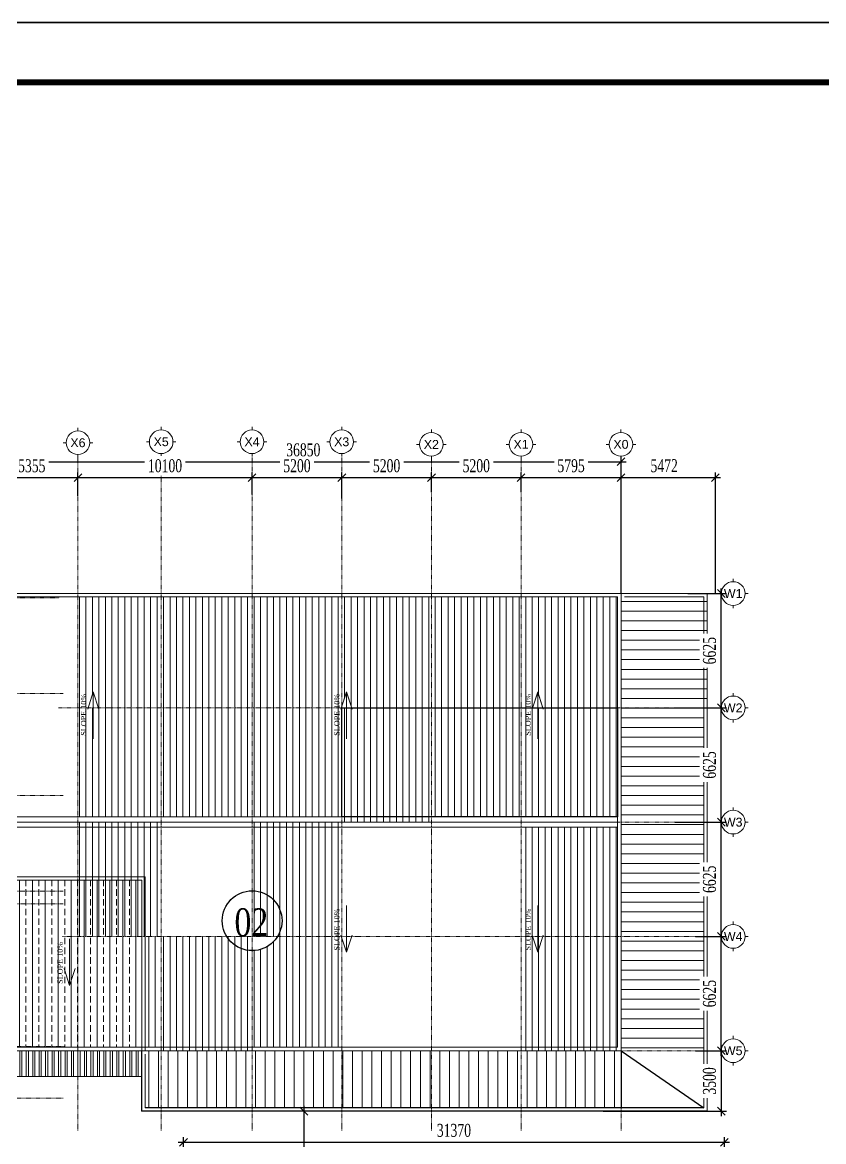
# Model space of a CAD drawing. Header units: inches. Extents: x 340055 to 349452, y -34649 to -30845.
# Drawn here: x 343804.8 to 343959.7, y -31978.7 to -31762.4 of the extents above; entities that cross this region are included whole.
import ezdxf
from ezdxf.enums import TextEntityAlignment as Align

# ---------------------------------------------------------------- set-up
doc = ezdxf.new("R2010")
doc.units = ezdxf.units.IN
doc.header["$MEASUREMENT"] = 0
doc.linetypes.add('XRF-A-GRID LINE$0$CENTER', pattern=[50.8, 31.75, -6.35, 6.35, -6.35])
doc.linetypes.add('XRF-A-RF PLAN$0$ACAD_ISO02W100', pattern=[15, 12, -3])
for name, color, linetype in [('3', 3, 'Continuous'), ('CAUTAO', 7, 'Continuous'), ('NET IN', 3, 'Continuous'), ('XRF-A-RF PLAN$0$TITLE-TEXT', 130, 'Continuous'), ('XRF-A-RF PLAN$0$TL-Roof', 60, 'Continuous')]:
    doc.layers.add(name, color=color, linetype=linetype)
for name, color, linetype, lineweight in [('TL-TIILE BLOCK A2$0$TL-TITLE BLOCK 1', 7, 'Continuous', 50), ('XRF-A-GRID LINE$0$text', 2, 'Continuous', 20), ('XRF-A-GRID LINE$0$TL-AXIS', 252, 'Continuous', 15), ('XRF-A-GRID LINE$0$TL-DIM', 4, 'Continuous', 15), ('XRF-A-GRID LINE$0$ZONES', 7, 'Continuous', 9), ('XRF-A-RF PLAN$0$TL- Brick wall', 132, 'Continuous', 15), ('XRF-A-RF PLAN$0$TL-layout', 140, 'Continuous', 15), ('XRF-A-RF PLAN$0$TL-WWT', 142, 'Continuous', 15)]:
    doc.layers.add(name, color=color, linetype=linetype, lineweight=lineweight)
doc.styles.add('ST1', font='times.ttf', dxfattribs={"width": 0.7})
doc.styles.add('vntimeh.shx', font='vntimeh.shx', dxfattribs={"width": 0.8, "bigfont": 'bigfont.shx'})
doc.styles.add('XRF-A-GRID LINE$0$ARIALH', font='')
doc.styles.add('XRF-A-RF PLAN$0$VNH', font='', dxfattribs={"height": 150})
doc.styles.get('XRF-A-GRID LINE$0$ARIALH').set_extended_font_data('.VnArialH')
doc.styles.get('XRF-A-RF PLAN$0$VNH').set_extended_font_data('.VnAvantH')
doc.dimstyles.new('300', dxfattribs={"dimtxt": 2.5, "dimasz": 1.5, "dimexe": 1, "dimexo": 0, "dimgap": 1, "dimtad": 1, "dimtoh": 1, "dimdec": 0, "dimlfac": 300, "dimzin": 0, "dimdsep": 46, "dimtxsty": 'ST1', "dimblk": 'OBLIQUE', "dimcen": 1, "dimdle": 1, "dimclrd": 8, "dimclre": 8, "dimclrt": 3, "dimadec": 0, "dimazin": 0, "dimtfac": 1, "dimtdec": 0, "dimtix": 1, "dimtofl": 0, "dimtmove": 1, "dimatfit": 3, "dimfxl": 0, "dimtolj": 1, "dimtzin": 0, "dimlwd": -1, "dimlwe": -1, "dimarcsym": 0})
pattern_1 = [(180, (12719.2337, 3803.1944), (-3e-16, -1.875), [])]
pattern_2 = [(90, (6532.0921, 3803.1944), (-1.25, 2e-16), [])]

# ---------------------------------------------------------------- blocks, each defined once
blk = doc.blocks.new('XRF-A-GRID LINE$0$truc')
at = {"layer": 'XRF-A-GRID LINE$0$text', "color": 8}
for p, q in [((0, 4), (0, 5)), ((-4, 0), (-5, 0)), ((4, 0), (5, 0)), ((0, -4), (0, -5))]:
    blk.add_line(p, q, dxfattribs=at)
blk.add_circle((0, 0), 4, dxfattribs=at)
at = {"layer": 'XRF-A-GRID LINE$0$text', "color": 8, "style": 'XRF-A-GRID LINE$0$ARIALH'}
blk.add_attdef('TENTRUCDINHVI', text='', height=3, dxfattribs=at).set_placement((0, 0), align=Align.MIDDLE)
blk = doc.blocks.new('XRF-A-GRID LINE')
at = {"layer": 'XRF-A-GRID LINE$0$TL-AXIS', "linetype": 'XRF-A-GRID LINE$0$CENTER', "lineweight": 0, "ltscale": 0.01}
for p, q in [((-2907000, -1265461), (-2907000, -1304492)), ((-2902170, -1265461), (-2902170, -1304492)), ((-2896900, -1304492), (-2896900, -1265461)), ((-2891700, -1304492), (-2891700, -1265461)), ((-2886500, -1304492), (-2886500, -1265461)), ((-2881300, -1304492), (-2881300, -1265461)), ((-2875505, -1304492), (-2875505, -1265461)), ((-2908125, -1273346), (-2870082, -1273346)), ((-2983971, -1273596), (-2908067, -1273596)), ((-2983971, -1279146), (-2907862, -1279146)), ((-2908125, -1279971), (-2870082, -1279971)), ((-2983971, -1285046), (-2907862, -1285046)), ((-2908125, -1286596), (-2870082, -1286596)), ((-2983971, -1290596), (-2907862, -1290596)), ((-2984252, -1291336), (-2907851, -1291336)), ((-2907905, -1293221), (-2870082, -1293221)), ((-2984143, -1299596), (-2907802, -1299596)), ((-2907810, -1299846), (-2869857, -1299846)), ((-2984143, -1302596), (-2907848, -1302596))]:
    blk.add_line(p, q, dxfattribs=at)
ref = blk.add_blockref('XRF-A-GRID LINE$0$truc', (-2907000, -1264604), dxfattribs=dict(at, xscale=171.4285714291036, yscale=171.4285714291036, zscale=171.4285714291036, rotation=179.9999999999922))
ref.add_attrib('TENTRUCDINHVI', 'x6', dxfattribs={"layer": 'XRF-A-GRID LINE$0$ZONES', "height": 514.3, "style": 'XRF-A-GRID LINE$0$ARIALH'}).set_placement((-2907000, -1264604), align=Align.MIDDLE)
ref = blk.add_blockref('XRF-A-GRID LINE$0$truc', (-2902175, -1264549), dxfattribs=dict(at, xscale=171.4285714291036, yscale=171.4285714291036, zscale=171.4285714291036, rotation=179.9999999999922))
ref.add_attrib('TENTRUCDINHVI', 'X5', dxfattribs={"layer": 'XRF-A-GRID LINE$0$ZONES', "height": 514.3, "style": 'XRF-A-GRID LINE$0$ARIALH'}).set_placement((-2902175, -1264549), align=Align.MIDDLE)
ref = blk.add_blockref('XRF-A-GRID LINE$0$truc', (-2896905, -1264549), dxfattribs=dict(at, xscale=171.4285714291036, yscale=171.4285714291036, zscale=171.4285714291036, rotation=179.9999999999922))
ref.add_attrib('TENTRUCDINHVI', 'X4', dxfattribs={"layer": 'XRF-A-GRID LINE$0$ZONES', "height": 514.3, "style": 'XRF-A-GRID LINE$0$ARIALH'}).set_placement((-2896905, -1264549), align=Align.MIDDLE)
ref = blk.add_blockref('XRF-A-GRID LINE$0$truc', (-2891705, -1264549), dxfattribs=dict(at, xscale=171.4285714291036, yscale=171.4285714291036, zscale=171.4285714291036, rotation=179.9999999999922))
ref.add_attrib('TENTRUCDINHVI', 'X3', dxfattribs={"layer": 'XRF-A-GRID LINE$0$ZONES', "height": 514.3, "style": 'XRF-A-GRID LINE$0$ARIALH'}).set_placement((-2891705, -1264549), align=Align.MIDDLE)
ref = blk.add_blockref('XRF-A-GRID LINE$0$truc', (-2886505, -1264699), dxfattribs=dict(at, xscale=171.4285714291036, yscale=171.4285714291036, zscale=171.4285714291036, rotation=179.9999999999922))
ref.add_attrib('TENTRUCDINHVI', 'X2', dxfattribs={"layer": 'XRF-A-GRID LINE$0$ZONES', "height": 514.3, "style": 'XRF-A-GRID LINE$0$ARIALH'}).set_placement((-2886505, -1264699), align=Align.MIDDLE)
ref = blk.add_blockref('XRF-A-GRID LINE$0$truc', (-2881305, -1264699), dxfattribs=dict(at, xscale=171.4285714291036, yscale=171.4285714291036, zscale=171.4285714291036, rotation=179.9999999999922))
ref.add_attrib('TENTRUCDINHVI', 'X1', dxfattribs={"layer": 'XRF-A-GRID LINE$0$ZONES', "height": 514.3, "style": 'XRF-A-GRID LINE$0$ARIALH'}).set_placement((-2881305, -1264699), align=Align.MIDDLE)
ref = blk.add_blockref('XRF-A-GRID LINE$0$truc', (-2875510, -1264699), dxfattribs=dict(at, xscale=171.4285714291036, yscale=171.4285714291036, zscale=171.4285714291036, rotation=179.9999999999922))
ref.add_attrib('TENTRUCDINHVI', 'X0', dxfattribs={"layer": 'XRF-A-GRID LINE$0$ZONES', "height": 514.3, "style": 'XRF-A-GRID LINE$0$ARIALH'}).set_placement((-2875510, -1264699), align=Align.MIDDLE)
ref = blk.add_blockref('XRF-A-GRID LINE$0$truc', (-2869000, -1279971), dxfattribs=dict(at, xscale=171.4285714291036, yscale=171.4285714291036, zscale=171.4285714291036, rotation=179.9999999999922))
ref.add_attrib('TENTRUCDINHVI', 'W2', dxfattribs={"layer": 'XRF-A-GRID LINE$0$ZONES', "height": 514.3, "style": 'XRF-A-GRID LINE$0$ARIALH'}).set_placement((-2869000, -1279971), align=Align.MIDDLE)
ref = blk.add_blockref('XRF-A-GRID LINE$0$truc', (-2869000, -1286596), dxfattribs=dict(at, xscale=171.4285714291036, yscale=171.4285714291036, zscale=171.4285714291036, rotation=179.9999999999922))
ref.add_attrib('TENTRUCDINHVI', 'W3', dxfattribs={"layer": 'XRF-A-GRID LINE$0$ZONES', "height": 514.3, "style": 'XRF-A-GRID LINE$0$ARIALH'}).set_placement((-2869000, -1286596), align=Align.MIDDLE)
ref = blk.add_blockref('XRF-A-GRID LINE$0$truc', (-2869000, -1293221), dxfattribs=dict(at, xscale=171.4285714291036, yscale=171.4285714291036, zscale=171.4285714291036, rotation=179.9999999999922))
ref.add_attrib('TENTRUCDINHVI', 'W4', dxfattribs={"layer": 'XRF-A-GRID LINE$0$ZONES', "height": 514.3, "style": 'XRF-A-GRID LINE$0$ARIALH'}).set_placement((-2869000, -1293221), align=Align.MIDDLE)
ref = blk.add_blockref('XRF-A-GRID LINE$0$truc', (-2869000, -1299846), dxfattribs=dict(at, xscale=171.4285714291036, yscale=171.4285714291036, zscale=171.4285714291036, rotation=179.9999999999922))
ref.add_attrib('TENTRUCDINHVI', 'W5', dxfattribs={"layer": 'XRF-A-GRID LINE$0$ZONES', "height": 514.3, "style": 'XRF-A-GRID LINE$0$ARIALH'}).set_placement((-2869000, -1299846), align=Align.MIDDLE)
at = {"layer": 'XRF-A-GRID LINE$0$TL-DIM', "lineweight": 0, "ltscale": 1e-09}
ref = blk.add_blockref('XRF-A-GRID LINE$0$truc', (-2869000, -1273346), dxfattribs=dict(at, xscale=171.4285714291036, yscale=171.4285714291036, zscale=171.4285714291036, rotation=179.9999999999922))
ref.add_attrib('TENTRUCDINHVI', 'W1', dxfattribs={"layer": 'XRF-A-GRID LINE$0$ZONES', "height": 514.3, "style": 'XRF-A-GRID LINE$0$ARIALH'}).set_placement((-2869000, -1273346), align=Align.MIDDLE)
blk = doc.blocks.new('_Oblique')
at = {"color": 0, "linetype": 'ByBlock', "lineweight": -2}
blk.add_line((-0.5, -0.5), (0.5, 0.5), dxfattribs=at)
blk = doc.blocks.new('*D462')
at = {"color": 8, "linetype": 'Continuous', "transparency": 16777216}
for p, q in [((343934.95, -31939.03), (343940.9, -31939.03)), ((343939.9, -31962.12), (343939.9, -31938.03)), ((343934.95, -31961.12), (343940.9, -31961.12))]:
    blk.add_line(p, q, dxfattribs=at)
at = {"layer": 'Defpoints', "color": 0, "transparency": 16777216}
for p in [(343934.95, -31939.03), (343939.9, -31939.03), (343934.95, -31961.12)]:
    blk.add_point(p, dxfattribs=at)
at = {"color": 8, "transparency": 16777216, "xscale": 1.5, "yscale": 1.5, "zscale": 1.5}
for p, rotation in [((343939.9, -31939.03), 90), ((343939.9, -31961.12), 270)]:
    blk.add_blockref('_Oblique', p, dxfattribs=dict(at, rotation=rotation))
at = {"color": 3, "transparency": 16777216, "insert": (343937.63, -31950.08), "char_height": 2.5, "attachment_point": 5, "rotation": 90, "style": 'ST1', "bg_fill": 3, "box_fill_scale": 1.25, "bg_fill_color": 256, "bg_fill_true_color": 13158600, "bg_fill_transparency": 0}
blk.add_mtext('\\A1;6625', dxfattribs=at)
blk = doc.blocks.new('*D463')
at = {"color": 8, "linetype": 'Continuous', "transparency": 16777216}
for p, q in [((343931, -31916.95), (343940.9, -31916.95)), ((343939.9, -31940.03), (343939.9, -31915.95)), ((343934.95, -31939.03), (343940.9, -31939.03))]:
    blk.add_line(p, q, dxfattribs=at)
at = {"layer": 'Defpoints', "color": 0, "transparency": 16777216}
for p in [(343931, -31916.95), (343939.9, -31916.95), (343934.95, -31939.03)]:
    blk.add_point(p, dxfattribs=at)
at = {"color": 8, "transparency": 16777216, "xscale": 1.5, "yscale": 1.5, "zscale": 1.5}
for p, rotation in [((343939.9, -31916.95), 90), ((343939.9, -31939.03), 270)]:
    blk.add_blockref('_Oblique', p, dxfattribs=dict(at, rotation=rotation))
at = {"color": 3, "transparency": 16777216, "insert": (343937.63, -31927.99), "char_height": 2.5, "attachment_point": 5, "rotation": 90, "style": 'ST1', "bg_fill": 3, "box_fill_scale": 1.25, "bg_fill_color": 256, "bg_fill_true_color": 13158600, "bg_fill_transparency": 0}
blk.add_mtext('\\A1;6625', dxfattribs=at)
blk = doc.blocks.new('*D464')
at = {"color": 8, "linetype": 'Continuous', "transparency": 16777216}
for p, q in [((343939.9, -31917.95), (343939.9, -31893.87)), ((343931, -31894.87), (343940.9, -31894.87)), ((343931, -31916.95), (343940.9, -31916.95))]:
    blk.add_line(p, q, dxfattribs=at)
at = {"layer": 'Defpoints', "color": 0, "transparency": 16777216}
for p in [(343931, -31894.87), (343939.9, -31894.87), (343931, -31916.95)]:
    blk.add_point(p, dxfattribs=at)
at = {"color": 8, "transparency": 16777216, "xscale": 1.5, "yscale": 1.5, "zscale": 1.5}
for p, rotation in [((343939.9, -31894.87), 90), ((343939.9, -31916.95), 270)]:
    blk.add_blockref('_Oblique', p, dxfattribs=dict(at, rotation=rotation))
at = {"color": 3, "transparency": 16777216, "insert": (343937.63, -31905.91), "char_height": 2.5, "attachment_point": 5, "rotation": 90, "style": 'ST1', "bg_fill": 3, "box_fill_scale": 1.25, "bg_fill_color": 256, "bg_fill_true_color": 13158600, "bg_fill_transparency": 0}
blk.add_mtext('\\A1;6625', dxfattribs=at)
blk = doc.blocks.new('*D465')
at = {"color": 8, "linetype": 'Continuous', "transparency": 16777216}
for p, q in [((343939.9, -31895.87), (343939.9, -31871.78)), ((343933.41, -31872.78), (343940.9, -31872.78)), ((343931, -31894.87), (343940.9, -31894.87))]:
    blk.add_line(p, q, dxfattribs=at)
at = {"layer": 'Defpoints', "color": 0, "transparency": 16777216}
for p in [(343933.41, -31872.78), (343939.9, -31872.78), (343931, -31894.87)]:
    blk.add_point(p, dxfattribs=at)
at = {"color": 8, "transparency": 16777216, "xscale": 1.5, "yscale": 1.5, "zscale": 1.5}
for p, rotation in [((343939.9, -31872.78), 90), ((343939.9, -31894.87), 270)]:
    blk.add_blockref('_Oblique', p, dxfattribs=dict(at, rotation=rotation))
at = {"color": 3, "transparency": 16777216, "insert": (343937.63, -31883.83), "char_height": 2.5, "attachment_point": 5, "rotation": 90, "style": 'ST1', "bg_fill": 3, "box_fill_scale": 1.25, "bg_fill_color": 256, "bg_fill_true_color": 13158600, "bg_fill_transparency": 0}
blk.add_mtext('\\A1;6625', dxfattribs=at)
blk = doc.blocks.new('*D483')
at = {"color": 8, "linetype": 'Continuous', "transparency": 16777216}
for p, q in [((343797.7, -31853.61), (343797.7, -31846.31)), ((343920.53, -31853.61), (343920.53, -31846.31)), ((343796.7, -31847.31), (343921.53, -31847.31))]:
    blk.add_line(p, q, dxfattribs=at)
at = {"layer": 'Defpoints', "color": 0, "transparency": 16777216}
for p in [(343920.53, -31847.31), (343797.7, -31853.61), (343920.53, -31853.61)]:
    blk.add_point(p, dxfattribs=at)
at = {"color": 8, "transparency": 16777216, "xscale": 1.5, "yscale": 1.5, "zscale": 1.5, "rotation": 180}
blk.add_blockref('_Oblique', (343797.7, -31847.31), dxfattribs=at)
at = {"color": 8, "transparency": 16777216, "xscale": 1.5, "yscale": 1.5, "zscale": 1.5}
blk.add_blockref('_Oblique', (343920.53, -31847.31), dxfattribs=at)
at = {"color": 3, "transparency": 16777216, "insert": (343859.11, -31845.04), "char_height": 2.5, "attachment_point": 5, "style": 'ST1', "bg_fill": 3, "box_fill_scale": 1.25, "bg_fill_color": 256, "bg_fill_true_color": 13158600, "bg_fill_transparency": 0}
blk.add_mtext('\\A1;36850', dxfattribs=at)
blk = doc.blocks.new('*D494')
at = {"color": 8, "linetype": 'Continuous', "transparency": 16777216}
for p, q in [((343796.7, -31850.38), (343816.55, -31850.38)), ((343797.7, -31853.15), (343797.7, -31849.38)), ((343815.55, -31853.94), (343815.55, -31849.38))]:
    blk.add_line(p, q, dxfattribs=at)
at = {"layer": 'Defpoints', "color": 0, "transparency": 16777216}
for p in [(343815.55, -31850.38), (343797.7, -31853.15), (343815.55, -31853.94)]:
    blk.add_point(p, dxfattribs=at)
at = {"color": 8, "transparency": 16777216, "xscale": 1.5, "yscale": 1.5, "zscale": 1.5, "rotation": 180}
blk.add_blockref('_Oblique', (343797.7, -31850.38), dxfattribs=at)
at = {"color": 8, "transparency": 16777216, "xscale": 1.5, "yscale": 1.5, "zscale": 1.5}
blk.add_blockref('_Oblique', (343815.55, -31850.38), dxfattribs=at)
at = {"color": 3, "transparency": 16777216, "insert": (343806.62, -31848.11), "char_height": 2.5, "attachment_point": 5, "style": 'ST1', "bg_fill": 3, "box_fill_scale": 1.25, "bg_fill_color": 256, "bg_fill_true_color": 13158600, "bg_fill_transparency": 0}
blk.add_mtext('\\A1;5355', dxfattribs=at)
blk = doc.blocks.new('*D495')
at = {"color": 8, "linetype": 'Continuous', "transparency": 16777216}
for p, q in [((343814.55, -31850.38), (343850.21, -31850.38)), ((343815.55, -31853.94), (343815.55, -31849.38)), ((343849.21, -31853.62), (343849.21, -31849.38))]:
    blk.add_line(p, q, dxfattribs=at)
at = {"layer": 'Defpoints', "color": 0, "transparency": 16777216}
for p in [(343849.21, -31850.38), (343815.55, -31853.94), (343849.21, -31853.62)]:
    blk.add_point(p, dxfattribs=at)
at = {"color": 8, "transparency": 16777216, "xscale": 1.5, "yscale": 1.5, "zscale": 1.5, "rotation": 180}
blk.add_blockref('_Oblique', (343815.55, -31850.38), dxfattribs=at)
at = {"color": 8, "transparency": 16777216, "xscale": 1.5, "yscale": 1.5, "zscale": 1.5}
blk.add_blockref('_Oblique', (343849.21, -31850.38), dxfattribs=at)
at = {"color": 3, "transparency": 16777216, "insert": (343832.38, -31848.11), "char_height": 2.5, "attachment_point": 5, "style": 'ST1', "bg_fill": 3, "box_fill_scale": 1.25, "bg_fill_color": 256, "bg_fill_true_color": 13158600, "bg_fill_transparency": 0}
blk.add_mtext('\\A1;10100', dxfattribs=at)
blk = doc.blocks.new('*D496')
at = {"color": 8, "linetype": 'Continuous', "transparency": 16777216}
for p, q in [((343848.21, -31850.38), (343867.55, -31850.38)), ((343849.21, -31853.62), (343849.21, -31849.38)), ((343866.55, -31854.42), (343866.55, -31849.38))]:
    blk.add_line(p, q, dxfattribs=at)
at = {"layer": 'Defpoints', "color": 0, "transparency": 16777216}
for p in [(343866.55, -31850.38), (343849.21, -31853.62), (343866.55, -31854.42)]:
    blk.add_point(p, dxfattribs=at)
at = {"color": 8, "transparency": 16777216, "xscale": 1.5, "yscale": 1.5, "zscale": 1.5, "rotation": 180}
blk.add_blockref('_Oblique', (343849.21, -31850.38), dxfattribs=at)
at = {"color": 8, "transparency": 16777216, "xscale": 1.5, "yscale": 1.5, "zscale": 1.5}
blk.add_blockref('_Oblique', (343866.55, -31850.38), dxfattribs=at)
at = {"color": 3, "transparency": 16777216, "insert": (343857.88, -31848.11), "char_height": 2.5, "attachment_point": 5, "style": 'ST1', "bg_fill": 3, "box_fill_scale": 1.25, "bg_fill_color": 256, "bg_fill_true_color": 13158600, "bg_fill_transparency": 0}
blk.add_mtext('\\A1;5200', dxfattribs=at)
blk = doc.blocks.new('*D497')
at = {"color": 8, "linetype": 'Continuous', "transparency": 16777216}
for p, q in [((343865.55, -31850.38), (343884.88, -31850.38)), ((343866.55, -31854.42), (343866.55, -31849.38)), ((343883.88, -31853.23), (343883.88, -31849.38))]:
    blk.add_line(p, q, dxfattribs=at)
at = {"layer": 'Defpoints', "color": 0, "transparency": 16777216}
for p in [(343883.88, -31850.38), (343866.55, -31854.42), (343883.88, -31853.23)]:
    blk.add_point(p, dxfattribs=at)
at = {"color": 8, "transparency": 16777216, "xscale": 1.5, "yscale": 1.5, "zscale": 1.5, "rotation": 180}
blk.add_blockref('_Oblique', (343866.55, -31850.38), dxfattribs=at)
at = {"color": 8, "transparency": 16777216, "xscale": 1.5, "yscale": 1.5, "zscale": 1.5}
blk.add_blockref('_Oblique', (343883.88, -31850.38), dxfattribs=at)
at = {"color": 3, "transparency": 16777216, "insert": (343875.21, -31848.11), "char_height": 2.5, "attachment_point": 5, "style": 'ST1', "bg_fill": 3, "box_fill_scale": 1.25, "bg_fill_color": 256, "bg_fill_true_color": 13158600, "bg_fill_transparency": 0}
blk.add_mtext('\\A1;5200', dxfattribs=at)
blk = doc.blocks.new('*D498')
at = {"color": 8, "linetype": 'Continuous', "transparency": 16777216}
for p, q in [((343882.88, -31850.38), (343902.21, -31850.38)), ((343883.88, -31853.23), (343883.88, -31849.38)), ((343901.21, -31853.23), (343901.21, -31849.38))]:
    blk.add_line(p, q, dxfattribs=at)
at = {"layer": 'Defpoints', "color": 0, "transparency": 16777216}
for p in [(343901.21, -31850.38), (343883.88, -31853.23), (343901.21, -31853.23)]:
    blk.add_point(p, dxfattribs=at)
at = {"color": 8, "transparency": 16777216, "xscale": 1.5, "yscale": 1.5, "zscale": 1.5, "rotation": 180}
blk.add_blockref('_Oblique', (343883.88, -31850.38), dxfattribs=at)
at = {"color": 8, "transparency": 16777216, "xscale": 1.5, "yscale": 1.5, "zscale": 1.5}
blk.add_blockref('_Oblique', (343901.21, -31850.38), dxfattribs=at)
at = {"color": 3, "transparency": 16777216, "insert": (343892.55, -31848.11), "char_height": 2.5, "attachment_point": 5, "style": 'ST1', "bg_fill": 3, "box_fill_scale": 1.25, "bg_fill_color": 256, "bg_fill_true_color": 13158600, "bg_fill_transparency": 0}
blk.add_mtext('\\A1;5200', dxfattribs=at)
blk = doc.blocks.new('*D499')
at = {"color": 8, "linetype": 'Continuous', "transparency": 16777216}
for p, q in [((343900.21, -31850.38), (343921.53, -31850.38)), ((343901.21, -31853.23), (343901.21, -31849.38)), ((343920.53, -31852.63), (343920.53, -31849.38))]:
    blk.add_line(p, q, dxfattribs=at)
at = {"layer": 'Defpoints', "color": 0, "transparency": 16777216}
for p in [(343920.53, -31850.38), (343920.53, -31852.63), (343901.21, -31853.23)]:
    blk.add_point(p, dxfattribs=at)
at = {"color": 8, "transparency": 16777216, "xscale": 1.5, "yscale": 1.5, "zscale": 1.5, "rotation": 180}
blk.add_blockref('_Oblique', (343901.21, -31850.38), dxfattribs=at)
at = {"color": 8, "transparency": 16777216, "xscale": 1.5, "yscale": 1.5, "zscale": 1.5}
blk.add_blockref('_Oblique', (343920.53, -31850.38), dxfattribs=at)
at = {"color": 3, "transparency": 16777216, "insert": (343910.87, -31848.1), "char_height": 2.5, "attachment_point": 5, "style": 'ST1', "bg_fill": 3, "box_fill_scale": 1.25, "bg_fill_color": 256, "bg_fill_true_color": 13158600, "bg_fill_transparency": 0}
blk.add_mtext('\\A1;5795', dxfattribs=at)
blk = doc.blocks.new('*D500')
at = {"color": 8, "linetype": 'Continuous', "transparency": 16777216}
for p, q in [((343919.53, -31850.38), (343939.77, -31850.38)), ((343920.53, -31872.78), (343920.53, -31849.38)), ((343938.77, -31872.78), (343938.77, -31849.38))]:
    blk.add_line(p, q, dxfattribs=at)
at = {"layer": 'Defpoints', "color": 0, "transparency": 16777216}
for p in [(343938.77, -31850.38), (343920.53, -31872.78), (343938.77, -31872.78)]:
    blk.add_point(p, dxfattribs=at)
at = {"color": 8, "transparency": 16777216, "xscale": 1.5, "yscale": 1.5, "zscale": 1.5, "rotation": 180}
blk.add_blockref('_Oblique', (343920.53, -31850.38), dxfattribs=at)
at = {"color": 8, "transparency": 16777216, "xscale": 1.5, "yscale": 1.5, "zscale": 1.5}
blk.add_blockref('_Oblique', (343938.77, -31850.38), dxfattribs=at)
at = {"color": 3, "transparency": 16777216, "insert": (343928.86, -31848.1), "char_height": 2.5, "attachment_point": 5, "style": 'ST1', "bg_fill": 3, "box_fill_scale": 1.25, "bg_fill_color": 256, "bg_fill_true_color": 13158600, "bg_fill_transparency": 0}
blk.add_mtext('\\A1;5472', dxfattribs=at)
blk = doc.blocks.new('*D740')
at = {"color": 8, "linetype": 'Continuous', "transparency": 16777216}
for p, q in [((343939.9, -31960.12), (343939.9, -31973.78)), ((343939.9, -31961.12), (343940.9, -31961.12)), ((343917.06, -31972.78), (343940.9, -31972.78))]:
    blk.add_line(p, q, dxfattribs=at)
at = {"layer": 'Defpoints', "color": 0, "transparency": 16777216}
for p in [(343939.9, -31961.12), (343917.06, -31972.78), (343939.9, -31972.78)]:
    blk.add_point(p, dxfattribs=at)
at = {"color": 8, "transparency": 16777216, "xscale": 1.5, "yscale": 1.5, "zscale": 1.5}
for p, rotation in [((343939.9, -31961.12), 90), ((343939.9, -31972.78), 270)]:
    blk.add_blockref('_Oblique', p, dxfattribs=dict(at, rotation=rotation))
at = {"color": 3, "transparency": 16777216, "insert": (343937.63, -31966.95), "char_height": 2.5, "attachment_point": 5, "rotation": 90, "style": 'ST1', "bg_fill": 3, "box_fill_scale": 1.25, "bg_fill_color": 256, "bg_fill_true_color": 13158600, "bg_fill_transparency": 0}
blk.add_mtext('\\A1;3500', dxfattribs=at)
blk = doc.blocks.new('*D501')
at = {"color": 8, "linetype": 'Continuous', "transparency": 16777216}
for p, q in [((343859.21, -31971.78), (343859.21, -31993.78)), ((343862.35, -31972.78), (343858.21, -31972.78)), ((343861.08, -31992.78), (343858.21, -31992.78))]:
    blk.add_line(p, q, dxfattribs=at)
at = {"layer": 'Defpoints', "color": 0, "transparency": 16777216}
for p in [(343862.35, -31972.78), (343859.21, -31992.78), (343861.08, -31992.78)]:
    blk.add_point(p, dxfattribs=at)
at = {"color": 8, "transparency": 16777216, "xscale": 1.5, "yscale": 1.5, "zscale": 1.5}
for p, rotation in [((343859.21, -31972.78), 90), ((343859.21, -31992.78), 270)]:
    blk.add_blockref('_Oblique', p, dxfattribs=dict(at, rotation=rotation))
at = {"color": 3, "transparency": 16777216, "insert": (343856.94, -31982.78), "char_height": 2.5, "attachment_point": 5, "rotation": 90, "style": 'ST1', "bg_fill": 3, "box_fill_scale": 1.25, "bg_fill_color": 256, "bg_fill_true_color": 13158600, "bg_fill_transparency": 0}
blk.add_mtext('\\A1;6000', dxfattribs=at)
blk = doc.blocks.new('*D524')
at = {"color": 8, "linetype": 'Continuous', "transparency": 16777216}
for p, q in [((343835.95, -31992.78), (343835.95, -31977.79)), ((343940.51, -31992.78), (343940.51, -31977.79)), ((343834.95, -31978.79), (343941.51, -31978.79))]:
    blk.add_line(p, q, dxfattribs=at)
at = {"layer": 'Defpoints', "color": 0, "transparency": 16777216}
for p in [(343940.51, -31978.79), (343835.95, -31992.78), (343940.51, -31992.78)]:
    blk.add_point(p, dxfattribs=at)
at = {"color": 8, "transparency": 16777216, "xscale": 1.5, "yscale": 1.5, "zscale": 1.5, "rotation": 180}
blk.add_blockref('_Oblique', (343835.95, -31978.79), dxfattribs=at)
at = {"color": 8, "transparency": 16777216, "xscale": 1.5, "yscale": 1.5, "zscale": 1.5}
blk.add_blockref('_Oblique', (343940.51, -31978.79), dxfattribs=at)
at = {"color": 3, "transparency": 16777216, "insert": (343888.23, -31976.51), "char_height": 2.5, "attachment_point": 5, "style": 'ST1', "bg_fill": 3, "box_fill_scale": 1.25, "bg_fill_color": 256, "bg_fill_true_color": 13158600, "bg_fill_transparency": 0}
blk.add_mtext('\\A1;31370', dxfattribs=at)
blk = doc.blocks.new('kt kien truc 1')
at = {"layer": 'Defpoints', "color": 8}
blk.add_lwpolyline([(0, 0), (594, 0), (594, 420), (0, 420)], close=True, dxfattribs=at)
at = {"layer": 'TL-TIILE BLOCK A2$0$TL-TITLE BLOCK 1', "const_width": 1}
blk.add_lwpolyline([(20, 10), (579, 10), (584, 15), (584, 405), (579, 410), (20, 410), (15, 405), (15, 15)], close=True, dxfattribs=at)

msp = doc.modelspace()

# ---------------------------------------------------------------- hatches: boundary and pattern name
at = {"lineweight": 0, "ltscale": 1e-09}
h = msp.add_hatch(dxfattribs=at)
h.set_pattern_fill('ANSI31,_O', color=3, scale=15, angle=135)
h.set_pattern_definition(pattern_1)
h.paths.add_polyline_path([(343755.0155, -31844.7722), (343758.82, -31844.7722), (343758.82, -31842.1464), (343755.0155, -31842.1464)])
h.paths.add_polyline_path([(343940.2815, -31970.165), (343940.2815, -31963.7471), (343934.9436, -31963.7471), (343934.9436, -31970.165)], flags=9)
at = {"lineweight": 0, "ltscale": 1e-09, "transparency": 33554687}
h = msp.add_hatch(dxfattribs=at)
h.set_pattern_fill('ANSI31,_O', color=3, scale=15, angle=135)
h.set_pattern_definition(pattern_1)
h.paths.add_polyline_path([(343937.1977, -31872.7838), (343920.5311, -31872.7838), (343920.5311, -31894.8672), (343936.531, -31894.8672), (343937.1977, -31894.8672)])
h = msp.add_hatch(dxfattribs=at)
h.set_pattern_fill('ANSI31,_O', color=3, scale=15, angle=135)
h.set_pattern_definition(pattern_1)
h.paths.add_polyline_path([(343936.531, -31894.8672), (343920.5311, -31894.8672), (343920.5311, -31916.9506), (343936.531, -31916.9506)])
h = msp.add_hatch(dxfattribs=at)
h.set_pattern_fill('ANSI31,_O', color=3, scale=15, angle=135)
h.set_pattern_definition(pattern_1)
h.paths.add_polyline_path([(343936.531, -31916.9506), (343920.5311, -31916.9506), (343920.5311, -31939.0339), (343936.531, -31939.0339)])
h = msp.add_hatch(dxfattribs=at)
h.set_pattern_fill('ANSI31,_O', color=3, scale=15, angle=135)
h.set_pattern_definition(pattern_1)
h.paths.add_polyline_path([(343936.531, -31939.0339), (343920.5311, -31939.0339), (343920.5311, -31961.1164), (343936.512, -31961.1164, 0.01429447), (343936.531, -31960.4497)])
h = msp.add_hatch(dxfattribs=at)
h.set_pattern_fill('ANSI31,_O', color=3, scale=15, angle=45)
h.set_pattern_definition([(90, (12719.2337, 3803.1944), (-1.875, 3e-16), [])])
edge = h.paths.add_edge_path()
edge.add_line((343827.8585, -31961.1164), (343827.8641, -31972.1032))
edge.add_line((343827.8641, -31972.1032), (343917.0613, -31972.1296))
edge.add_arc((343919.6632, -32199.2688), 227.1541, 89.781094, 90.656288, ccw=False)
edge.add_line((343920.531, -31972.1164), (343920.5366, -31961.1164))
edge.add_line((343920.5366, -31961.1164), (343827.8585, -31961.1164))
at = {"layer": 'XRF-A-RF PLAN$0$TL-Roof', "lineweight": 0, "ltscale": 1e-09}
h = msp.add_hatch(dxfattribs=at)
h.set_pattern_fill('ANSI31', color=256, scale=10, angle=45)
h.set_pattern_definition(pattern_2)
h.paths.add_polyline_path([(343755.0152, -31844.7731), (343758.8203, -31844.7731), (343758.8203, -31842.1455), (343755.0152, -31842.1455)])
h.paths.add_polyline_path([(343904.4168, -31891.8056), (343904.4165, -31891.8064), (343904.4168, -31891.8072)], flags=17)
h.paths.add_polyline_path([(343901.7806, -31900.0577), (343901.7806, -31891.888), (343903.3537, -31891.888), (343903.3537, -31900.0577)], flags=9)
h.paths.add_polyline_path([(343901.7806, -31900.056), (343901.7806, -31891.8864), (343903.3537, -31891.8864), (343903.3537, -31900.056)], flags=9)
h = msp.add_hatch(dxfattribs=at)
h.set_pattern_fill('ANSI31', color=256, scale=10, angle=45)
h.set_pattern_definition(pattern_2)
h.paths.add_polyline_path([(343755.0152, -31844.7731), (343758.8203, -31844.7731), (343758.8203, -31842.1455), (343755.0152, -31842.1455)])
h.paths.add_polyline_path([(343867.4624, -31891.8056), (343867.4621, -31891.8064), (343867.4624, -31891.8072)], flags=17)
h.paths.add_polyline_path([(343864.8262, -31900.0577), (343864.8262, -31891.888), (343866.3993, -31891.888), (343866.3993, -31900.0577)], flags=9)
h.paths.add_polyline_path([(343864.8262, -31900.056), (343864.8262, -31891.8864), (343866.3993, -31891.8864), (343866.3993, -31900.056)], flags=9)
h = msp.add_hatch(dxfattribs=at)
h.set_pattern_fill('ANSI31', color=256, scale=10, angle=45)
h.set_pattern_definition(pattern_2)
h.paths.add_polyline_path([(343755.0155, -31844.7722), (343758.82, -31844.7722), (343758.82, -31842.1464), (343755.0155, -31842.1464)])
h.paths.add_polyline_path([(343831.6476, -31873.4498), (343815.5476, -31873.4498), (343815.5476, -31894.8672), (343817.5069, -31894.8672), (343818.4989, -31891.8056), (343819.4909, -31894.8672), (343831.6476, -31894.8672)])
h.paths.add_polyline_path([(343815.5476, -31894.8672), (343815.5476, -31915.9498), (343831.6476, -31915.9498), (343831.6476, -31894.8672)])
h.paths.add_polyline_path([(343831.6476, -31894.8672), (343849.2143, -31894.8672), (343849.2143, -31873.4498), (343831.6476, -31873.4498)])
h.paths.add_polyline_path([(343849.2143, -31894.8672), (343831.6476, -31894.8672), (343831.6476, -31915.9498), (343849.2143, -31915.9498)])
h.paths.add_polyline_path([(343866.5476, -31873.4498), (343849.2143, -31873.4498), (343849.2143, -31894.8672), (343866.4704, -31894.8672), (343866.5476, -31894.6289)])
h.paths.add_polyline_path([(343866.5476, -31894.8672), (343849.2143, -31894.8672), (343849.2143, -31915.9498), (343866.5476, -31915.9498)])
h.paths.add_polyline_path([(343883.881, -31873.4498), (343866.5476, -31873.4498), (343866.5476, -31894.6289), (343867.4624, -31891.8056), (343868.4544, -31894.8672), (343883.881, -31894.8672)])
h.paths.add_polyline_path([(343883.881, -31894.8672), (343866.5476, -31894.8672), (343866.5476, -31916.9506), (343883.881, -31916.9506)])
h.paths.add_polyline_path([(343883.881, -31894.8672), (343901.2143, -31894.8672), (343901.2143, -31873.4498), (343883.881, -31873.4498)])
h.paths.add_polyline_path([(343904.4168, -31891.8056), (343905.4088, -31894.8672), (343919.8644, -31894.8672), (343919.8644, -31873.4498), (343901.2143, -31873.4498), (343901.2143, -31894.8672), (343903.4248, -31894.8672)])
h.paths.add_polyline_path([(343817.742, -31900.1916), (343817.742, -31891.8335), (343815.2637, -31891.8335), (343815.2637, -31900.1916)], flags=9)
h.paths.add_polyline_path([(343866.7055, -31900.1933), (343866.7055, -31891.8351), (343864.2272, -31891.8351), (343864.2272, -31900.1933)], flags=9)
h.paths.add_polyline_path([(343866.7055, -31900.1916), (343866.7055, -31891.8335), (343864.2272, -31891.8335), (343864.2272, -31900.1916)], flags=9)
h.paths.add_polyline_path([(343903.6599, -31900.1933), (343903.6599, -31891.8351), (343901.1816, -31891.8351), (343901.1816, -31900.1933)], flags=9)
h.paths.add_polyline_path([(343903.6599, -31900.1916), (343903.6599, -31891.8335), (343901.1816, -31891.8335), (343901.1816, -31900.1916)], flags=9)
h = msp.add_hatch(dxfattribs=at)
h.set_pattern_fill('ANSI31', color=256, scale=10, angle=45)
h.set_pattern_definition(pattern_2)
h.paths.add_polyline_path([(343866.5476, -31894.8672), (343919.8644, -31894.8672), (343919.8644, -31915.9498), (343866.5476, -31915.9498)])
h = msp.add_hatch(dxfattribs=at)
h.set_pattern_fill('ANSI31', color=256, scale=10, angle=45)
h.set_pattern_definition(pattern_2)
h.paths.add_polyline_path([(343815.5476, -31916.9506), (343815.5476, -31939.0339), (343831.6476, -31939.0339), (343831.6476, -31916.9506)])
h = msp.add_hatch(dxfattribs=at)
h.set_pattern_fill('ANSI31', color=256, scale=10, angle=45)
h.set_pattern_definition(pattern_2)
h.paths.add_polyline_path([(343849.2143, -31939.0339), (343866.5476, -31939.0339), (343866.5476, -31916.9506), (343849.2143, -31916.9506)])
h.paths.add_polyline_path([(343849.2143, -31960.4497), (343866.5476, -31960.4497), (343866.5476, -31939.0339), (343854.1255, -31939.0339, -0.25971547), (343849.2143, -31941.7694)])
h.paths.add_polyline_path([(343849.2143, -31939.0339), (343831.6476, -31939.0339), (343831.6476, -31961.1164), (343849.2143, -31961.1164)])
h.paths.add_polyline_path([(343866.7055, -31942.1085), (343866.7055, -31933.7503), (343864.2272, -31933.7503), (343864.2272, -31942.1085)], flags=9)
h = msp.add_hatch(dxfattribs=at)
h.set_pattern_fill('ANSI31', color=256, scale=10, angle=45)
h.set_pattern_definition(pattern_2)
h.paths.add_polyline_path([(343901.2143, -31939.0339), (343919.8644, -31939.0339), (343919.8644, -31917.9498), (343901.2143, -31917.9498)])
h.paths.add_polyline_path([(343901.2143, -31939.0339), (343901.2143, -31961.1164), (343920.531, -31961.1164), (343920.531, -31939.0339)])
h.paths.add_polyline_path([(343903.6599, -31942.1085), (343903.6599, -31933.7503), (343901.1816, -31933.7503), (343901.1816, -31942.1085)], flags=9)
at = {"layer": 'XRF-A-RF PLAN$0$TL-Roof', "lineweight": 0, "ltscale": 1e-09, "transparency": 33554559}
h = msp.add_hatch(dxfattribs=at)
h.set_pattern_fill('ANSI33,_O', color=5, scale=10, angle=45)
h.set_pattern_definition([(90, (12719.2337, 3803.1944), (-2.5, 4e-16), []), (90, (12720.4837, 3804.4444), (-2.5, 4e-16), [1.25, -0.625])])
h.paths.add_polyline_path([(343827.864, -31928.1509), (343798.2643, -31928.1509), (343798.2643, -31960.3937), (343827.864, -31960.3937)])
at = {"layer": 'XRF-A-RF PLAN$0$TL-Roof', "lineweight": 0, "ltscale": 1e-09}
h = msp.add_hatch(dxfattribs=at)
h.set_pattern_fill('ANSI31', color=256, scale=10, angle=45)
h.set_pattern_definition([(90, (12719.2337, 3803.1944), (-1.25, 2e-16), [])])
h.paths.add_polyline_path([(343831.6476, -31939.0339), (343828.5307, -31939.0339), (343828.5307, -31960.4497), (343831.6476, -31960.4497)])
at = {"layer": 'XRF-A-RF PLAN$0$TL-Roof', "lineweight": 0, "ltscale": 1e-09, "transparency": 33554687}
h = msp.add_hatch(dxfattribs=at)
h.set_pattern_fill('ANSI32', color=256, scale=3.333333, angle=45)
h.set_pattern_definition([(90, (353505.5476, -27628.2967), (-1.25, 0), []), (90, (353505.9643, -27627.88), (-1.25, 0), [])])
h.paths.add_polyline_path([(343765.9977, -31966.1172), (343827.8529, -31966.1164), (343827.8529, -31961.1164), (343804.2419, -31961.1164), (343760.9978, -31961.1173), (343760.9978, -31971.1172), (343608.0978, -31971.1172), (343608.0978, -31976.1172), (343765.9977, -31976.1172)])
h = msp.add_hatch(dxfattribs=at)
h.set_pattern_fill('ANSI32', color=256, scale=3.333333, angle=135)
h.set_pattern_definition([(180, (353505.5476, -27628.2967), (-9e-17, -1.25), []), (180, (353505.1309, -27627.88), (-9e-17, -1.25), [])])
h.paths.add_polyline_path([(343920.531, -31972.1164), (343920.5311, -31961.7831), (343920.531, -31961.7831)])

# ---------------------------------------------------------------- linework, layer by layer
at = {"color": 8}
msp.add_lwpolyline([(343866.5476, -31894.8672), (343919.8644, -31894.8672), (343919.8644, -31915.9498), (343866.5476, -31915.9498)], close=True, dxfattribs=at)
at = {"layer": 'CAUTAO', "color": 1, "true_color": 0xfa051e}
msp.add_circle((343849.2143, -31935.9931), 5.7764, dxfattribs=at)
at = {"layer": 'XRF-A-RF PLAN$0$TITLE-TEXT', "lineweight": 0, "ltscale": 1e-09}
for p, q in [((343798.3647, -31915.9498), (343919.8644, -31915.9498)), ((343798.3647, -31916.9498), (343919.8644, -31916.9498))]:
    msp.add_line(p, q, dxfattribs=at)
at = {"layer": 'XRF-A-RF PLAN$0$TITLE-TEXT'}
for p, q in [((343827.8529, -31961.1164), (343827.8529, -31972.7831)), ((343920.531, -31961.1164), (343920.531, -31972.1164)), ((343936.531, -31972.1164), (343828.5307, -31972.1164)), ((343937.1977, -31972.7831), (343827.8529, -31972.7831))]:
    msp.add_line(p, q, dxfattribs=at)
at = {"layer": 'XRF-A-RF PLAN$0$TITLE-TEXT', "lineweight": 0, "ltscale": 1e-09}
for points in [[(343827.864, -31960.4497), (343919.8644, -31960.4497), (343919.8644, -31873.4498), (343798.3647, -31873.4498)], [(343827.864, -31960.4497), (343919.8644, -31960.4497), (343919.8644, -31917.9498), (343798.3647, -31917.9498), (343798.3647, -31960.4497), (343798.9976, -31960.4497)]]:
    msp.add_lwpolyline(points, dxfattribs=at)
at = {"layer": 'XRF-A-RF PLAN$0$TL- Brick wall', "lineweight": 0, "ltscale": 1e-09}
msp.add_lwpolyline([(343797.6981, -31961.1164), (343920.5311, -31961.1164), (343920.5311, -31872.7838), (343797.6981, -31872.7838)], close=True, dxfattribs=at)
at = {"layer": 'XRF-A-RF PLAN$0$TL-layout', "lineweight": 0}
for p, q in [((343920.531, -31872.7831), (343937.1977, -31872.7831)), ((343920.531, -31961.1164), (343920.531, -31872.7831)), ((343921.1977, -31873.4497), (343936.531, -31873.4497)), ((343936.531, -31873.4497), (343936.531, -31972.1164)), ((343937.1977, -31872.7831), (343937.1977, -31972.7831)), ((343827.864, -31971.9555), (343827.864, -31961.1164)), ((343827.864, -31961.1164), (343920.531, -31961.1164)), ((343828.5307, -31972.1164), (343828.5307, -31961.7831))]:
    msp.add_line(p, q, dxfattribs=at)
at = {"layer": 'XRF-A-RF PLAN$0$TL-Roof', "lineweight": 0, "ltscale": 1e-09}
for p, q in [((343818.4989, -31891.8056), (343817.4283, -31895.1098)), ((343818.4989, -31900.8387), (343818.4989, -31891.8056)), ((343818.4989, -31891.8056), (343819.5694, -31895.1098)), ((343867.4624, -31891.8056), (343866.3918, -31895.1098)), ((343867.4624, -31891.8056), (343866.3918, -31895.1098)), ((343867.4624, -31891.8072), (343866.3918, -31895.1114)), ((343867.4624, -31891.8056), (343868.533, -31895.1098)), ((343867.4624, -31900.8387), (343867.4624, -31891.8056)), ((343867.4624, -31900.8387), (343867.4624, -31891.8056)), ((343867.4624, -31891.8056), (343868.533, -31895.1098)), ((343867.4624, -31900.8404), (343867.4624, -31891.8072)), ((343867.4624, -31891.8072), (343868.533, -31895.1114)), ((343904.4168, -31891.8056), (343903.3462, -31895.1098)), ((343904.4168, -31891.8056), (343903.3462, -31895.1098)), ((343904.4168, -31891.8072), (343903.3462, -31895.1114)), ((343904.4168, -31900.8387), (343904.4168, -31891.8056)), ((343904.4168, -31891.8056), (343905.4874, -31895.1098)), ((343904.4168, -31900.8387), (343904.4168, -31891.8056)), ((343904.4168, -31891.8056), (343905.4874, -31895.1098)), ((343904.4168, -31900.8404), (343904.4168, -31891.8072)), ((343904.4168, -31891.8072), (343905.4874, -31895.1114)), ((343798.3647, -31917.9498), (343919.8644, -31917.9498)), ((343867.4624, -31933.0608), (343867.4624, -31942.0939)), ((343904.4168, -31933.0608), (343904.4168, -31942.0939)), ((343813.9342, -31939.4969), (343813.9342, -31948.5301)), ((343867.4624, -31942.0939), (343866.3918, -31938.7897)), ((343867.4624, -31942.0939), (343868.533, -31938.7897)), ((343904.4168, -31942.0939), (343903.3462, -31938.7897)), ((343904.4168, -31942.0939), (343905.4874, -31938.7897)), ((343813.9342, -31948.5301), (343812.8637, -31945.2258)), ((343813.9342, -31948.5301), (343815.0048, -31945.2258))]:
    msp.add_line(p, q, dxfattribs=at)
at = {"layer": 'XRF-A-RF PLAN$0$TL-Roof', "lineweight": 0, "ltscale": 1e-09, "transparency": 33554559}
for p, q in [((343827.864, -31928.1509), (343798.9976, -31928.1509)), ((343827.864, -31961.1164), (343827.864, -31928.1509)), ((343827.864, -31971.9555), (343827.864, -31960.3937)), ((343827.864, -31960.4497), (343827.864, -31960.4497))]:
    msp.add_line(p, q, dxfattribs=at)
msp.add_lwpolyline([(343827.864, -31961.1164), (343828.5307, -31961.1164), (343828.5307, -31927.4842), (343798.331, -31927.4842), (343798.331, -31961.1164), (343797.6972, -31961.1164)], dxfattribs=at)
msp.add_lwpolyline([(343827.864, -31928.1509), (343798.2643, -31928.1509), (343798.2643, -31960.3937), (343827.864, -31960.3937)], close=True, dxfattribs=at)
at = {"layer": 'XRF-A-RF PLAN$0$TL-WWT', "lineweight": 0, "ltscale": 1e-09}
msp.add_lwpolyline([(343765.9977, -31966.1172), (343827.8529, -31966.1164), (343827.8529, -31961.1164), (343804.2419, -31961.1164), (343760.9978, -31961.1173), (343760.9978, -31971.1172), (343608.0978, -31971.1172), (343608.0978, -31976.1172), (343765.9977, -31976.1172)], close=True, dxfattribs=at)

# ---------------------------------------------------------------- block references
at = {"color": 8, "xscale": 0.003333333334012423, "yscale": 0.003333333334012423, "zscale": 0.003333333334012423}
msp.add_blockref('XRF-A-GRID LINE', (353505.5476, -27628.2967), dxfattribs=at)

# ---------------------------------------------------------------- texts
at = {"linetype": 'XRF-A-RF PLAN$0$ACAD_ISO02W100', "char_height": 1.033361, "width": 50.02323, "rotation": 90, "style": 'XRF-A-RF PLAN$0$VNH'}
for insert, attachment_point in [((343816.121, -31892.1447), 3), ((343865.0845, -31892.1447), 3), ((343865.0845, -31892.1447), 3), ((343865.0845, -31892.1464), 3), ((343902.0389, -31892.1447), 3), ((343902.0389, -31892.1447), 3), ((343902.0389, -31892.1464), 3), ((343865.0845, -31941.7548), 1), ((343902.0389, -31941.7548), 1), ((343811.5563, -31948.1909), 1)]:
    msp.add_mtext('{\\f.VnTimeH|b0|i0|c0|p34;slope 10%}', dxfattribs=dict(at, insert=insert, attachment_point=attachment_point))
at = {"layer": 'CAUTAO', "color": 1, "true_color": 0xfa051e, "insert": (343849.0649, -31936.3414), "char_height": 5.4, "attachment_point": 5, "style": 'vntimeh.shx'}
msp.add_mtext('\\A1;02', dxfattribs=at)

# ---------------------------------------------------------------- next in the draw order: dimensions: what is measured, and where the dimension line sits
at = {"color": 8}
dim = msp.add_linear_dim(base=(343920.531, -31847.3075), p1=(343797.6976, -31853.6085), p2=(343920.531, -31853.6085), dimstyle='300', dxfattribs=at)
dim.commit()
dim.dimension.update_dxf_attribs({"geometry": '*D483', "text_midpoint": (343859.1143, -31845.0359)})
for base, p1, p2, picture, middle in [((343939.9013, -31939.0339), (343934.9542, -31961.1164), (343934.9542, -31939.0339), '*D462', (343937.6297, -31950.0752)), ((343859.2079, -31992.7838), (343862.3508, -31972.7831), (343861.0824, -31992.7838), '*D501', (343856.9363, -31982.7835))]:
    dim = msp.add_linear_dim(base=base, p1=p1, p2=p2, angle=90, dimstyle='300', dxfattribs=at)
    dim.commit()
    dim.dimension.update_dxf_attribs({"geometry": picture, "text_midpoint": middle})

# ---------------------------------------------------------------- next in the draw order: dimensions: what is measured, and where the dimension line sits
dim = msp.add_linear_dim(base=(343815.5476, -31850.3792), p1=(343797.6976, -31853.1542), p2=(343815.5476, -31853.9447), dimstyle='300', dxfattribs=at)
dim.commit()
dim.dimension.update_dxf_attribs({"geometry": '*D494', "text_midpoint": (343806.6226, -31848.1076)})
for base, p1, p2, picture, middle in [((343939.9013, -31916.9506), (343934.9542, -31939.0339), (343930.9995, -31916.9506), '*D463', (343937.6297, -31927.9922)), ((343939.9013, -31972.7831), (343939.9013, -31961.1164), (343917.0613, -31972.7831), '*D740', (343937.6297, -31966.9497))]:
    dim = msp.add_linear_dim(base=base, p1=p1, p2=p2, angle=90, dimstyle='300', dxfattribs=at)
    dim.commit()
    dim.dimension.update_dxf_attribs({"geometry": picture, "text_midpoint": middle})

# ---------------------------------------------------------------- next in the draw order: linework, layer by layer
msp.add_line((343920.5311, -31961.1164), (343936.531, -31972.1164), dxfattribs=at)

# ---------------------------------------------------------------- next in the draw order: dimensions: what is measured, and where the dimension line sits
for base, p1, p2, picture, middle in [((343849.2143, -31850.3792), (343815.5476, -31853.9447), (343849.2143, -31853.623), '*D495', (343832.3809, -31848.1076)), ((343940.5141, -31978.7852), (343835.9474, -31992.7838), (343940.5141, -31992.7838), '*D524', (343888.2307, -31976.51))]:
    dim = msp.add_linear_dim(base=base, p1=p1, p2=p2, dimstyle='300', dxfattribs=at)
    dim.commit()
    dim.dimension.update_dxf_attribs({"geometry": picture, "text_midpoint": middle})
dim = msp.add_linear_dim(base=(343939.9013, -31894.8672), p1=(343930.9995, -31916.9506), p2=(343930.9995, -31894.8672), angle=90, dimstyle='300', dxfattribs=at)
dim.commit()
dim.dimension.update_dxf_attribs({"geometry": '*D464', "text_midpoint": (343937.6297, -31905.9089)})

# ---------------------------------------------------------------- next in the draw order: dimensions: what is measured, and where the dimension line sits
dim = msp.add_linear_dim(base=(343866.5476, -31850.3792), p1=(343849.2143, -31853.623), p2=(343866.5476, -31854.4157), dimstyle='300', dxfattribs=at)
dim.commit()
dim.dimension.update_dxf_attribs({"geometry": '*D496', "text_midpoint": (343857.881, -31848.1076)})
dim = msp.add_linear_dim(base=(343939.9013, -31872.7838), p1=(343930.9995, -31894.8672), p2=(343933.4064, -31872.7838), angle=90, dimstyle='300', dxfattribs=at)
dim.commit()
dim.dimension.update_dxf_attribs({"geometry": '*D465', "text_midpoint": (343937.6297, -31883.8255)})

# ---------------------------------------------------------------- next in the draw order: dimensions: what is measured, and where the dimension line sits
dim = msp.add_linear_dim(base=(343883.881, -31850.3792), p1=(343866.5476, -31854.4157), p2=(343883.881, -31853.2266), dimstyle='300', dxfattribs=at)
dim.commit()
dim.dimension.update_dxf_attribs({"geometry": '*D497', "text_midpoint": (343875.2143, -31848.1076)})

# ---------------------------------------------------------------- next in the draw order: dimensions: what is measured, and where the dimension line sits
dim = msp.add_linear_dim(base=(343901.2143, -31850.3792), p1=(343883.881, -31853.2266), p2=(343901.2143, -31853.2266), dimstyle='300', dxfattribs=at)
dim.commit()
dim.dimension.update_dxf_attribs({"geometry": '*D498', "text_midpoint": (343892.5476, -31848.1076)})

# ---------------------------------------------------------------- next in the draw order: dimensions: what is measured, and where the dimension line sits
dim = msp.add_linear_dim(base=(343920.531, -31850.3792), p1=(343901.2143, -31853.2266), p2=(343920.531, -31852.632), dimstyle='300', dxfattribs=at)
dim.commit()
dim.dimension.update_dxf_attribs({"geometry": '*D499', "text_midpoint": (343910.8727, -31848.104)})

# ---------------------------------------------------------------- next in the draw order: dimensions: what is measured, and where the dimension line sits
dim = msp.add_linear_dim(base=(343938.7714, -31850.3792), p1=(343920.531, -31872.7831), p2=(343938.7714, -31872.7838), dimstyle='300', dxfattribs=at)
dim.commit()
dim.dimension.update_dxf_attribs({"geometry": '*D500', "text_midpoint": (343928.8644, -31850.3792), "dimtype": 160})

# ---------------------------------------------------------------- next in the draw order: linework, layer by layer
at = {"layer": 'NET IN'}
msp.add_lwpolyline([(343489.7906, -31762.4377), (344178.5705, -31762.4377), (344178.5705, -32249.0382), (343489.7906, -32249.0382)], close=True, dxfattribs=at)

# ---------------------------------------------------------------- next in the draw order: block references
at = {"layer": '3', "xscale": 1.159562065285868, "yscale": 1.159562065285868, "zscale": 1.159562065285868}
msp.add_blockref('kt kien truc 1', (343489.7906, -32249.4537), dxfattribs=at)

doc.saveas('drawing.dxf')
